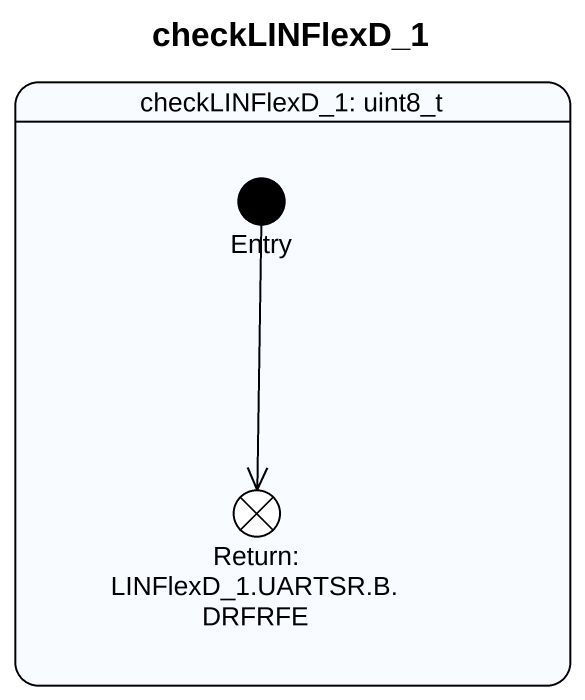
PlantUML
@startuml
title checkLINFlexD_1
hide empty description
state "checkLINFlexD_1: uint8_t" as checkLINFlexD_1_uint8_t {
  state Entry <<start>>
  state "Return: LINFlexD_1.UARTSR.B.DRFRFE" as Return_LINFlexD_1_UARTSR_B <<end>>
}
Entry --> Return_LINFlexD_1_UARTSR_B
@enduml
